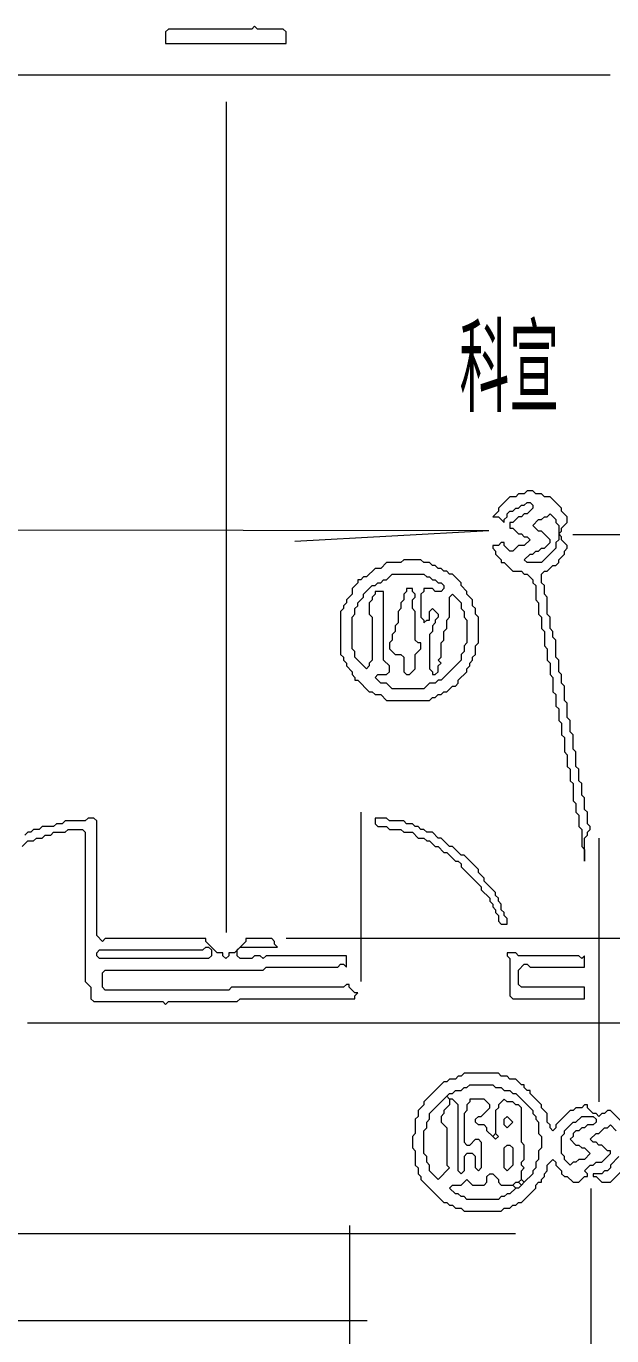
# Model space of a CAD drawing. Header units: millimetres. Extents: x 4 to 412, y 3 to 290.
# Drawn here: x 256.72 to 274.59, y 185.09 to 225.07 of the extents above; entities that cross this region are included whole.
import ezdxf

# ---------------------------------------------------------------- set-up
doc = ezdxf.new("R2010")
doc.units = ezdxf.units.MM
for name, color, linetype, lineweight in [('OCR_TEXT', 6, 'CONTINUOUS', 0), ('TRACE_STRAIGHT', 5, 'CONTINUOUS', 0), ('TRACE_TEXT_SYMBOL', 6, 'CONTINUOUS', 0)]:
    doc.layers.add(name, color=color, linetype=linetype, lineweight=lineweight)
doc.styles.add('wqy-unicode', font='wqy-unicode')

msp = doc.modelspace()

# ---------------------------------------------------------------- linework, layer by layer
at = {"layer": 'TRACE_STRAIGHT', "color": 5}
for p, q in [((246.249, 223.577), (274.542, 223.577)), ((262.817, 222.752), (262.817, 197.399)), ((254.754, 209.692), (270.834, 209.669)), ((264.912, 209.346), (270.834, 209.669)), ((273.396, 209.554), (289.696, 209.554)), ((266.927, 201.071), (266.927, 195.904)), ((274.195, 200.282), (274.195, 192.226)), ((264.648, 197.228), (275.157, 197.228)), ((256.756, 194.641), (274.94, 194.641)), ((273.947, 189.587), (273.947, 166.545)), ((266.587, 188.46), (266.587, 144.848)), ((244.704, 188.207), (271.652, 188.207)), ((246.084, 185.553), (267.119, 185.553))]:
    msp.add_line(p, q, dxfattribs=at)
at = {"layer": 'TRACE_TEXT_SYMBOL', "color": 6}
for points in [[(263.686, 225.066), (263.599, 224.978), (261.059, 224.978), (260.971, 224.891), (260.971, 224.541), (264.65, 224.541), (264.65, 224.891), (264.562, 224.978), (263.774, 224.978)], [(272.619, 210.091), (272.706, 210.178), (272.882, 210.003), (272.882, 209.916), (272.969, 209.828), (272.969, 209.39), (272.882, 209.303), (272.882, 209.127), (272.444, 208.69), (272.006, 208.69), (271.918, 208.777), (272.093, 208.952), (272.181, 208.952), (272.269, 209.04), (272.356, 209.04), (272.444, 209.127), (272.531, 209.127), (272.706, 209.303), (272.706, 209.39), (272.444, 209.653), (272.356, 209.653), (272.181, 209.828), (272.356, 210.003), (272.444, 210.003), (272.531, 210.091)], [(268.328, 207.901), (268.328, 207.814), (268.24, 207.726), (268.24, 207.551), (268.153, 207.464), (268.153, 207.288), (268.065, 207.201), (268.065, 206.851), (267.977, 206.763), (267.977, 206.588), (267.89, 206.5), (267.89, 206.325), (267.802, 206.238), (267.802, 206.062), (267.977, 205.887), (268.153, 205.887), (268.24, 205.8), (268.24, 205.362), (268.328, 205.274), (268.415, 205.274), (268.59, 205.449), (268.59, 205.887), (268.766, 206.062), (268.766, 206.238), (268.678, 206.238), (268.59, 206.325), (268.59, 207.201), (268.503, 207.288), (268.503, 207.551), (268.59, 207.639), (268.59, 207.726), (268.503, 207.814), (268.503, 207.901)], [(267.364, 200.895), (267.364, 200.72), (267.452, 200.633), (267.715, 200.633), (267.802, 200.545), (268.153, 200.545), (268.24, 200.458), (268.503, 200.458), (268.678, 200.282), (268.853, 200.282), (268.941, 200.195), (269.028, 200.195), (269.203, 200.02), (269.291, 200.02), (269.466, 199.845), (269.554, 199.845), (269.816, 199.582), (269.904, 199.582), (269.992, 199.494), (269.992, 199.407), (270.605, 198.794), (270.605, 198.706), (270.867, 198.443), (270.867, 198.356), (270.955, 198.268), (270.955, 198.181), (271.043, 198.093), (271.043, 198.006), (271.13, 197.918), (271.13, 197.743), (271.218, 197.655), (271.393, 197.655), (271.393, 197.83), (271.305, 197.918), (271.305, 198.006), (271.218, 198.093), (271.218, 198.268), (271.13, 198.356), (271.13, 198.443), (271.043, 198.531), (271.043, 198.619), (270.692, 198.969), (270.692, 199.056), (270.517, 199.232), (270.517, 199.319), (270.079, 199.757), (269.992, 199.757), (269.729, 200.02), (269.641, 200.02), (269.379, 200.282), (269.291, 200.282), (269.116, 200.458), (268.941, 200.458), (268.853, 200.545), (268.766, 200.545), (268.678, 200.633), (268.59, 200.633), (268.503, 200.72), (268.328, 200.72), (268.24, 200.808), (267.802, 200.808), (267.715, 200.895)], [(262.11, 196.867), (262.198, 196.955), (262.285, 196.955), (262.373, 196.867), (262.373, 196.692), (262.285, 196.604), (258.957, 196.604), (258.87, 196.692), (258.87, 196.779), (258.957, 196.867)], [(271.393, 196.779), (271.393, 196.692), (271.48, 196.604), (271.48, 195.466), (271.568, 195.378), (273.757, 195.378), (273.757, 195.729), (271.831, 195.729), (271.743, 195.816), (271.743, 196.254), (271.918, 196.429), (272.006, 196.429), (272.093, 196.342), (273.757, 196.342), (273.757, 196.692), (273.67, 196.604), (273.582, 196.692), (271.743, 196.692), (271.656, 196.779)], [(269.554, 192.401), (269.641, 192.313), (269.641, 192.138), (269.466, 191.963), (269.466, 191.875), (269.379, 191.788), (269.379, 191.613), (269.554, 191.437), (269.554, 190.299), (269.641, 190.211), (269.291, 189.861), (269.028, 190.124), (269.028, 190.299), (268.941, 190.387), (268.941, 190.562), (268.853, 190.649), (268.853, 191.35), (268.941, 191.437), (268.941, 191.613), (269.028, 191.7), (269.028, 191.875)], [(271.305, 191.7), (271.393, 191.788), (271.568, 191.613), (271.393, 191.437), (271.305, 191.525)], [(273.67, 191.788), (274.02, 191.788), (274.108, 191.7), (274.108, 191.613), (274.02, 191.525), (273.845, 191.525), (273.757, 191.437), (273.67, 191.437), (273.582, 191.35), (273.495, 191.35), (273.407, 191.262), (273.407, 191.175), (273.319, 191.087), (273.495, 190.912), (273.582, 190.912), (273.67, 190.824), (273.757, 190.824), (273.932, 190.649), (273.757, 190.474), (273.582, 190.474), (273.495, 190.387), (273.407, 190.387), (273.319, 190.299), (273.144, 190.474), (273.144, 190.562), (273.057, 190.649), (273.057, 191.175), (273.144, 191.262), (273.144, 191.35), (273.407, 191.613), (273.495, 191.613)], [(270.955, 191.175), (271.043, 191.262), (271.13, 191.175), (271.043, 191.087)], [(271.305, 190.824), (271.393, 190.912), (271.48, 190.912), (271.568, 190.824), (271.568, 190.299), (271.393, 190.124), (271.305, 190.211)], [(270.78, 189.949), (270.867, 190.036), (270.955, 190.036), (271.13, 189.861), (271.13, 189.774), (271.218, 189.686), (271.568, 189.686), (271.656, 189.598), (271.48, 189.423), (271.393, 189.423), (271.305, 189.336), (271.218, 189.336), (271.13, 189.248), (270.167, 189.248), (270.079, 189.336), (269.992, 189.336), (269.904, 189.423), (269.816, 189.423), (269.641, 189.598), (269.729, 189.686), (269.992, 189.686), (270.167, 189.861), (270.342, 189.686), (270.692, 189.686), (270.78, 189.774)], [(271.568, 189.686), (271.656, 189.774), (271.743, 189.774), (271.831, 189.686), (271.743, 189.598), (271.656, 189.598)], [(271.743, 189.774), (271.831, 189.861), (271.918, 189.774), (271.831, 189.686)]]:
    msp.add_lwpolyline(points, close=True, dxfattribs=at)
for points in [[(272.006, 210.879), (271.918, 210.791), (271.743, 210.791), (271.656, 210.704), (271.48, 210.704), (271.13, 210.354), (271.13, 210.266), (270.955, 210.091), (271.13, 210.091), (271.305, 209.916), (271.305, 210.003), (271.393, 210.091), (271.393, 210.178), (271.48, 210.266), (271.568, 210.266), (271.656, 210.354), (271.743, 210.354), (271.831, 210.441), (271.918, 210.441), (272.006, 210.529), (272.093, 210.529), (272.181, 210.441), (272.181, 210.354), (272.006, 210.178), (271.918, 210.178), (271.831, 210.091), (271.743, 210.091), (271.568, 209.916), (271.48, 209.916), (271.48, 209.74), (271.568, 209.74), (271.743, 209.565), (271.831, 209.565), (271.918, 209.478), (272.006, 209.478), (272.093, 209.39), (271.918, 209.215), (271.743, 209.215), (271.568, 209.04), (271.48, 209.04), (271.305, 209.215), (271.305, 209.303), (271.218, 209.303), (271.13, 209.215), (270.955, 209.215), (270.955, 209.127), (271.043, 209.04), (271.043, 208.952), (271.218, 208.777), (271.218, 208.69), (271.305, 208.69), (271.568, 208.427), (271.831, 208.427), (271.918, 208.339), (272.006, 208.339), (272.181, 208.164), (272.181, 208.077), (272.269, 207.989), (272.269, 207.551), (272.356, 207.464), (272.356, 207.113), (272.444, 207.026), (272.444, 206.675), (272.531, 206.588)], [(272.619, 207.113), (272.619, 207.639), (272.531, 207.726), (272.531, 207.989), (272.444, 208.077), (272.444, 208.339), (272.531, 208.427), (272.619, 208.427), (272.794, 208.602), (272.882, 208.602), (272.969, 208.69), (272.969, 208.777), (273.144, 208.952), (273.144, 209.04), (273.232, 209.127), (273.232, 209.215), (273.057, 209.39), (273.057, 209.478), (272.969, 209.565), (273.057, 209.653), (273.057, 209.74), (273.232, 209.916), (273.232, 210.091), (273.057, 210.266), (273.057, 210.354), (272.706, 210.704), (272.531, 210.704), (272.444, 210.791), (272.269, 210.791), (272.181, 210.879), (272.006, 210.879)], [(268.24, 208.777), (268.153, 208.69), (267.715, 208.69), (267.54, 208.514), (267.364, 208.514), (267.102, 208.252), (267.014, 208.252), (266.927, 208.164), (266.839, 208.164), (266.839, 208.077), (266.664, 207.901), (266.664, 207.726), (266.489, 207.551), (266.489, 207.464), (266.401, 207.376), (266.401, 207.288), (266.314, 207.201), (266.314, 205.887), (266.401, 205.8), (266.401, 205.712), (266.489, 205.624), (266.489, 205.537), (266.664, 205.362), (266.664, 205.274), (266.751, 205.187), (266.751, 205.099), (266.839, 205.099), (267.189, 204.749), (267.277, 204.749), (267.364, 204.661), (267.54, 204.661), (267.715, 204.486), (269.028, 204.486), (269.116, 204.574), (269.203, 204.574), (269.291, 204.661), (269.379, 204.661), (269.466, 204.749), (269.554, 204.749), (269.729, 204.924), (269.816, 204.924), (269.904, 205.011), (269.904, 205.099), (270.167, 205.362), (270.167, 205.449), (270.254, 205.537), (270.254, 205.624), (270.342, 205.712), (270.342, 205.8), (270.429, 205.887), (270.429, 206.15), (270.517, 206.238), (270.517, 207.026), (270.429, 207.113), (270.429, 207.288), (270.342, 207.376), (270.342, 207.551), (270.167, 207.726), (270.167, 207.814), (269.992, 207.989), (269.992, 208.077), (269.729, 208.339), (269.641, 208.339), (269.554, 208.427)], [(269.554, 208.427), (269.466, 208.427), (269.379, 208.514), (269.291, 208.514), (269.203, 208.602), (269.116, 208.602), (269.028, 208.69), (268.853, 208.69), (268.766, 208.777), (268.24, 208.777)], [(267.715, 205.011), (267.54, 205.011), (267.364, 205.187), (267.452, 205.274), (267.715, 205.274), (267.802, 205.362), (267.802, 205.537), (267.627, 205.712), (267.627, 207.814), (267.364, 207.814), (267.364, 207.726), (267.277, 207.639), (267.277, 207.551), (267.189, 207.464), (267.189, 207.113), (267.277, 207.026), (267.277, 205.712), (267.189, 205.624), (267.189, 205.537), (267.102, 205.449), (266.751, 205.8), (266.751, 205.975), (266.664, 206.062), (266.664, 207.026), (266.751, 207.113), (266.751, 207.288), (266.839, 207.376), (266.839, 207.464), (267.014, 207.639), (267.014, 207.726), (267.277, 207.989), (267.364, 207.989), (267.452, 208.077), (267.54, 208.077), (267.627, 208.164), (267.715, 208.164), (267.89, 208.339)], [(267.89, 208.339), (268.853, 208.339), (268.941, 208.252), (269.028, 208.252), (269.116, 208.164), (269.203, 208.164), (269.291, 208.077), (269.379, 208.077), (269.466, 207.989), (269.466, 207.901), (269.379, 207.814), (269.203, 207.814), (269.116, 207.901), (268.853, 207.901), (268.853, 207.814), (268.766, 207.726), (268.766, 207.026), (268.853, 206.938), (268.853, 206.851), (268.941, 206.938), (269.028, 206.938), (269.028, 207.201), (269.116, 207.288), (269.291, 207.113), (269.291, 207.026), (269.203, 206.938), (269.203, 206.851), (269.116, 206.763), (269.116, 206.588), (269.028, 206.5), (269.028, 205.449), (269.116, 205.362), (269.116, 205.274), (269.203, 205.274), (269.291, 205.362), (269.291, 205.537), (269.379, 205.624), (269.291, 205.712), (269.379, 205.8), (269.379, 206.238), (269.466, 206.325), (269.466, 206.588), (269.554, 206.675), (269.554, 206.938), (269.641, 207.026), (269.641, 207.639), (269.729, 207.726), (269.992, 207.464), (269.992, 207.288), (270.079, 207.201), (270.079, 207.026), (270.167, 206.938), (270.167, 206.238), (270.079, 206.15), (270.079, 205.975), (269.992, 205.887), (269.992, 205.712), (269.379, 205.099), (269.291, 205.099), (269.203, 205.011), (269.028, 205.011), (268.853, 204.836), (267.89, 204.836), (267.715, 205.011)], [(272.531, 206.588), (272.531, 206.15), (272.619, 206.062), (272.619, 205.712), (272.706, 205.624), (272.706, 205.274), (272.794, 205.187), (272.794, 204.749), (272.882, 204.661), (272.882, 204.311), (272.969, 204.223), (272.969, 203.873), (273.057, 203.785), (273.057, 203.435), (273.144, 203.348), (273.144, 202.91), (273.232, 202.822), (273.232, 202.472), (273.319, 202.384), (273.319, 202.034), (273.407, 201.946), (273.407, 201.421), (273.495, 201.333), (273.495, 201.071), (273.582, 200.983), (273.582, 200.633), (273.67, 200.545), (273.67, 200.02), (273.757, 199.932), (273.757, 199.582), (273.757, 200.282), (273.845, 200.37), (273.845, 200.458), (273.932, 200.545), (273.932, 200.633), (273.845, 200.72), (273.845, 201.071), (273.757, 201.158), (273.757, 201.509), (273.67, 201.596), (273.67, 201.946), (273.582, 202.034), (273.582, 202.384), (273.495, 202.472), (273.495, 202.91), (273.407, 202.997), (273.407, 203.435), (273.319, 203.523), (273.319, 203.873), (273.232, 203.961), (273.232, 204.398), (273.144, 204.486), (273.144, 204.924), (273.057, 205.011), (273.057, 205.274), (272.969, 205.362), (272.969, 205.712), (272.882, 205.8), (272.882, 206.325), (272.794, 206.413), (272.794, 206.588), (272.706, 206.675), (272.706, 207.026), (272.619, 207.113)], [(258.607, 200.895), (258.519, 200.808), (257.906, 200.808), (257.819, 200.72), (257.644, 200.72), (257.556, 200.633), (257.206, 200.633), (257.118, 200.545), (256.943, 200.545), (256.855, 200.458), (256.768, 200.458), (256.68, 200.37)], [(258.782, 195.291), (260.884, 195.291), (260.971, 195.203), (261.059, 195.291), (263.161, 195.291), (263.248, 195.378), (266.751, 195.378), (266.751, 195.466), (266.839, 195.553), (266.751, 195.553), (266.576, 195.729), (266.576, 195.816), (266.489, 195.816), (266.401, 195.729), (262.986, 195.729), (262.898, 195.641), (259.132, 195.641), (259.045, 195.729), (259.045, 196.166), (259.132, 196.254), (263.949, 196.254), (264.037, 196.342), (266.226, 196.342), (266.314, 196.429), (266.401, 196.429), (266.489, 196.342), (266.489, 196.692), (264.037, 196.692), (263.949, 196.604), (263.861, 196.692), (263.686, 196.692), (263.599, 196.604), (263.248, 196.604), (263.161, 196.692), (263.161, 196.867), (263.248, 196.955), (264.387, 196.955), (264.299, 197.042), (264.299, 197.13), (264.212, 197.217), (263.424, 197.217), (263.424, 197.13), (263.073, 196.779), (262.898, 196.779), (262.898, 196.692), (262.811, 196.604), (262.723, 196.692), (262.723, 196.779), (262.548, 196.779), (262.198, 197.13), (262.198, 197.217), (259.132, 197.217), (259.045, 197.13), (258.87, 197.305), (258.87, 200.808), (258.782, 200.895), (258.607, 200.895)], [(256.593, 200.02), (256.768, 200.195), (256.943, 200.195), (257.031, 200.282), (257.206, 200.282), (257.293, 200.37), (257.468, 200.37), (257.556, 200.458), (257.906, 200.458), (257.994, 200.545), (258.432, 200.545), (258.519, 200.458), (258.519, 195.904), (258.695, 195.729), (258.695, 195.378), (258.782, 195.291)], [(270.079, 193.101), (269.992, 193.014), (269.904, 193.014), (269.816, 192.926), (269.641, 192.926), (269.554, 192.839), (269.466, 192.839), (268.853, 192.226), (268.853, 192.138), (268.678, 191.963), (268.678, 191.788), (268.59, 191.7), (268.59, 191.262), (268.503, 191.175), (268.503, 190.824), (268.59, 190.737), (268.59, 190.299), (268.678, 190.211), (268.678, 190.036), (268.766, 189.949), (268.766, 189.861), (269.466, 189.161), (269.554, 189.161), (269.641, 189.073), (269.729, 189.073), (269.816, 188.985), (269.992, 188.985), (270.079, 188.898), (271.218, 188.898), (271.305, 188.985), (271.48, 188.985), (271.568, 189.073), (271.656, 189.073), (271.743, 189.161), (271.831, 189.161), (272.269, 189.598), (272.269, 189.686), (272.356, 189.774), (272.444, 189.774), (272.444, 189.861), (272.531, 189.949), (272.531, 190.036), (272.619, 190.124), (272.619, 190.299), (272.794, 190.474), (272.882, 190.387), (272.882, 190.299), (273.057, 190.124), (273.057, 190.036), (273.144, 189.949), (273.232, 189.949), (273.407, 189.774), (273.582, 189.774), (273.757, 189.949), (273.845, 189.949), (273.845, 190.036), (273.757, 190.124), (273.932, 190.299), (274.02, 190.299), (274.108, 190.387), (274.283, 190.387), (274.545, 190.649), (274.545, 190.737), (274.458, 190.737)], [(271.918, 192.664), (271.918, 192.751), (271.831, 192.751), (271.656, 192.926), (271.48, 192.926), (271.393, 193.014), (271.218, 193.014), (271.13, 193.101), (270.079, 193.101)], [(270.167, 192.664), (270.254, 192.751), (270.955, 192.751), (271.043, 192.664), (271.218, 192.664), (271.305, 192.576), (271.48, 192.576), (271.568, 192.488), (271.656, 192.488), (272.181, 191.963), (272.181, 191.875), (272.269, 191.788), (272.269, 191.7), (272.356, 191.613), (272.356, 191.262), (272.444, 191.175), (272.444, 190.824), (272.356, 190.737), (272.356, 190.474), (272.269, 190.387), (272.269, 190.211), (272.181, 190.124), (272.181, 190.036), (271.918, 189.774), (271.831, 189.861), (271.831, 190.124), (271.918, 190.211), (271.831, 190.299), (271.831, 190.387), (271.918, 190.474), (271.918, 190.912), (271.831, 191), (271.831, 192.05), (271.743, 192.138), (271.656, 192.138), (271.568, 192.226), (271.393, 192.226), (271.305, 192.313), (271.13, 192.138), (271.13, 192.05), (271.043, 191.963), (271.043, 191.262), (270.955, 191.175), (270.78, 191.35), (270.78, 191.437), (270.692, 191.525), (270.517, 191.525), (270.429, 191.613), (270.429, 191.7), (270.517, 191.788), (270.605, 191.788), (270.867, 192.05), (270.867, 192.138), (270.692, 192.313), (270.254, 192.313), (270.254, 192.226), (270.167, 192.138), (270.167, 191.963), (270.079, 191.875), (270.079, 191), (270.167, 190.912), (270.254, 190.912), (270.429, 191.087), (270.517, 191.087)], [(270.517, 191.087), (270.605, 191), (270.605, 190.211), (270.517, 190.124), (270.429, 190.211), (270.429, 190.562), (270.342, 190.649), (270.167, 190.649), (270.079, 190.562), (270.079, 190.124), (269.992, 190.036), (269.904, 190.124), (269.904, 192.138), (269.729, 192.313), (269.641, 192.313), (269.554, 192.401), (269.641, 192.488), (269.729, 192.488), (269.816, 192.576), (269.992, 192.576), (270.079, 192.664), (270.167, 192.664)], [(274.983, 191.525), (274.545, 191.963), (274.458, 191.963), (274.37, 191.875), (274.283, 191.875), (274.195, 191.788), (274.108, 191.875), (274.02, 191.875), (273.845, 192.05), (273.845, 192.138), (273.757, 192.138), (273.67, 192.05), (273.495, 192.05), (273.407, 191.963), (273.319, 191.963), (272.882, 191.525), (272.882, 191.437), (272.794, 191.35), (272.706, 191.437), (272.706, 191.525), (272.619, 191.613), (272.619, 191.875), (272.444, 192.05), (272.444, 192.138), (272.093, 192.488), (272.093, 192.576), (272.006, 192.576), (271.918, 192.664)], [(274.458, 190.737), (274.283, 190.912), (274.195, 190.912), (274.108, 191), (274.02, 191), (273.932, 191.087), (274.108, 191.262), (274.195, 191.262), (274.37, 191.437), (274.458, 191.437), (274.545, 191.525), (274.721, 191.35)], [(274.808, 190.562), (274.545, 190.299), (274.545, 190.211), (274.458, 190.124), (274.37, 190.124), (274.283, 190.036), (274.02, 190.036), (274.02, 189.949), (274.108, 189.949), (274.283, 189.774), (274.545, 189.774), (274.896, 190.124)]]:
    msp.add_lwpolyline(points, dxfattribs=at)

# ---------------------------------------------------------------- texts
at = {"layer": 'OCR_TEXT', "color": 6, "style": 'wqy-unicode', "width": 0.479963}
msp.add_text('科宣', height=2.3225, dxfattribs=at).set_placement((269.94, 213.535))

doc.saveas('drawing.dxf')
